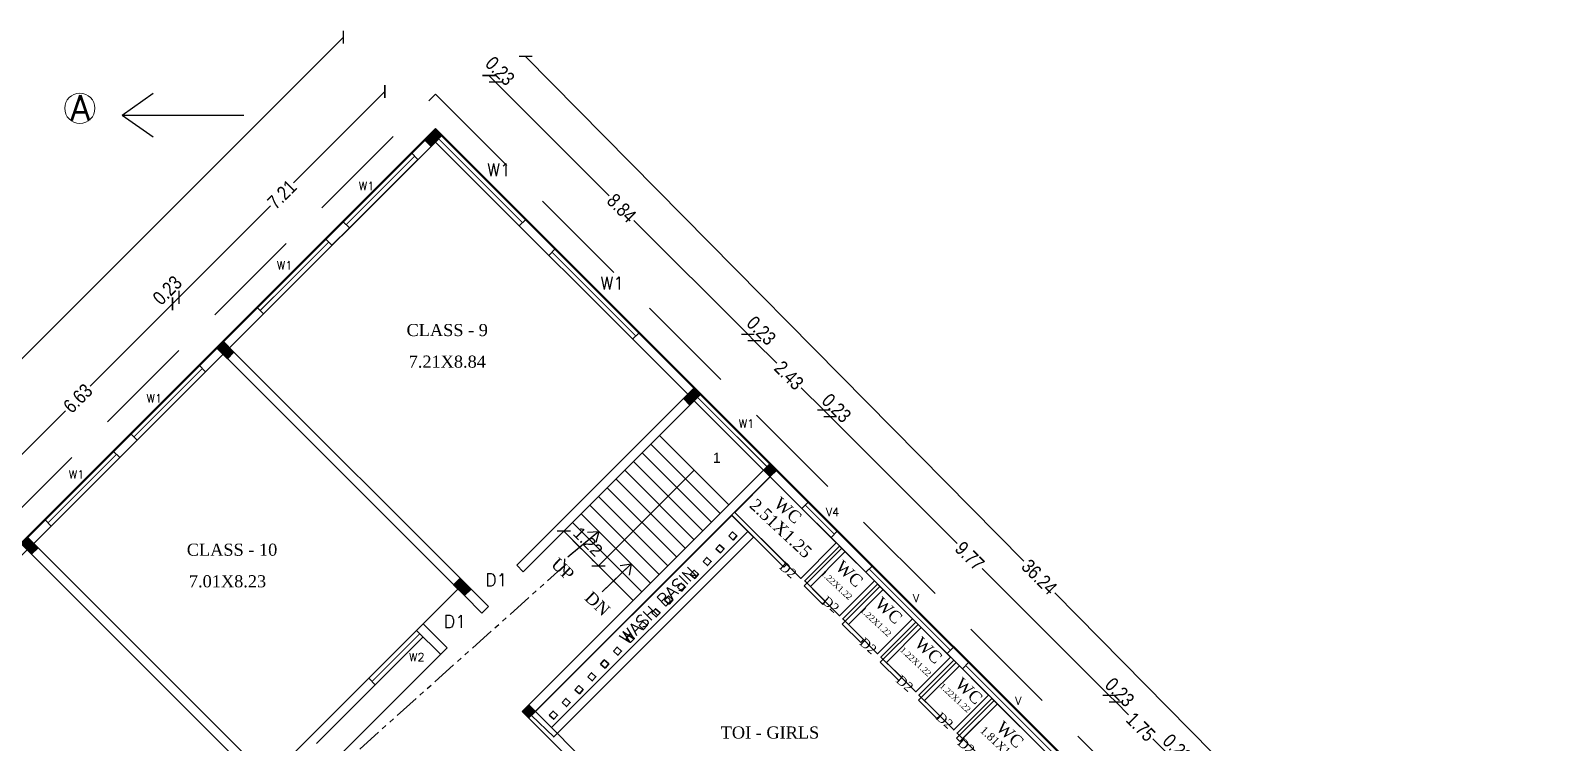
# Model space of a CAD drawing. Header units: metres. Extents: x 43 to 977, y 102 to 459.
# Drawn here: x 560.44 to 598.31, y 249.47 to 267.11 of the extents above; entities that cross this region are included whole.
import ezdxf

# ---------------------------------------------------------------- set-up
doc = ezdxf.new("R2010")
doc.units = ezdxf.units.M
doc.header["$MEASUREMENT"] = 0
doc.header["$PDMODE"] = 3
for name, pattern in [('DASHDOT', [1, 0.5, -0.25, 0, -0.25]), ('HIDDEN', [0.375, 0.25, -0.125]), ('PHANTOM2', [1.25, 0.625, -0.125, 0.125, -0.125, 0.125, -0.125])]:
    doc.linetypes.add(name, pattern=pattern)
doc.layers.get('0').update_dxf_attribs({"lineweight": 0})
doc.layers.get('Defpoints').update_dxf_attribs({"lineweight": 0})
doc.layers.add('BLK_1_FLR_1_BLT_UP_AREA_EXISTING', color=10, linetype='Continuous')
for name, color, linetype, lineweight in [('BLK_1_FLR_1_EXIT_WIDTH_STAIR', 4, 'Continuous', 35), ('BLK_1_FLR_1_WASH', 4, 'Continuous', 35), ('BLK_1_FLR_1_WATER_CLOSET', 4, 'Continuous', 35), ('Column', 1, 'Continuous', 0), ('DIST_EXIT', 7, 'Continuous', 35), ('fence', 15, 'Continuous', 0), ('hatch', 7, 'Continuous', 0), ('ILAND', 7, 'Continuous', 0), ('Layer3', 5, 'Continuous', 0), ('Staircase', 140, 'Continuous', 0), ('TE', 9, 'Continuous', 0), ('TEXT', 130, 'Continuous', 0), ('WALL', 7, 'Continuous', 0), ('WIN', 13, 'Continuous', 0)]:
    doc.layers.add(name, color=color, linetype=linetype, lineweight=lineweight)
doc.styles.add('ARIAL', font='arial.ttf')
doc.styles.get("Standard").update_dxf_attribs({"font": 'romans.shx'})
doc.styles.add('style2', font='romantic.ttf')
doc.styles.add('style4', font='swissek.ttf')
doc.styles.add('visa', font='swissc.ttf')
doc.dimstyles.new('Copy of o3 400', dxfattribs={"dimscale": 0.23, "dimtxt": 0.9, "dimasz": 1, "dimexe": 5, "dimexo": 9, "dimgap": 0.23, "dimtad": 0, "dimlfac": 4, "dimzin": 3, "dimdsep": 46, "dimtxsty": 'visa', "dimblk": 'ARCHTICK', "dimcen": 0.09, "dimse1": 1, "dimse2": 1, "dimclrd": 7, "dimclre": 256, "dimclrt": 7, "dimadec": 0, "dimazin": 0, "dimtfac": 0.23, "dimtofl": 0, "dimtmove": 2, "dimatfit": 1, "dimldrblk": 'ARCHTICK', "dimfxl": 0, "dimtolj": 1, "dimtzin": 0, "dimarcsym": 0})
doc.dimstyles.new('o3', dxfattribs={"dimscale": 0.23, "dimtxt": 0.9, "dimasz": 1, "dimexe": 5, "dimexo": 9, "dimgap": 0.23, "dimtad": 0, "dimzin": 3, "dimdsep": 46, "dimtxsty": 'visa', "dimblk": 'ARCHTICK', "dimcen": 0.09, "dimse1": 1, "dimse2": 1, "dimclrd": 7, "dimclre": 256, "dimclrt": 7, "dimadec": 0, "dimazin": 0, "dimtfac": 0.23, "dimtofl": 0, "dimtmove": 2, "dimatfit": 1, "dimldrblk": 'ARCHTICK', "dimfxl": 0, "dimtolj": 1, "dimtzin": 0, "dimarcsym": 0})
doc.dimstyles.new('OPEN SPACE', dxfattribs={"dimtxt": 0.3, "dimasz": 0.23, "dimexe": 0.1875, "dimexo": 0.0625, "dimgap": 0.09, "dimtad": 3, "dimzin": 0, "dimdsep": 46, "dimtxsty": 'ARIAL', "dimblk": 'OBLIQUE', "dimcen": 0.09, "dimse1": 1, "dimse2": 1, "dimclrd": 6, "dimclre": 6, "dimclrt": 7, "dimadec": 0, "dimazin": 0, "dimtfac": 0.5, "dimtix": 1, "dimtmove": 0, "dimatfit": 3, "dimfxl": 0, "dimtolj": 1, "dimtzin": 0, "dimarcsym": 0})
pattern_1 = [(45, (-4799.4183862, 1823.933507), (-0.0022447263868, 0.0022447263868), [])]

# ---------------------------------------------------------------- blocks, each defined once
blk = doc.blocks.new('_ArchTick')
at = {"color": 0, "const_width": 0.15}
blk.add_lwpolyline([(-0.5, -0.5), (0.5, 0.5)], dxfattribs=at)
blk = doc.blocks.new('*D212')
at = {"layer": 'Defpoints', "color": 0, "lineweight": 30}
for p in [(571.957, 265.839), (570.194, 264.399), (570.355, 264.237)]:
    blk.add_point(p, dxfattribs=at)
at = {"layer": 'WALL', "color": 7, "lineweight": -2}
blk.add_line((571.796, 266.001), (571.957, 265.839), dxfattribs=at)
at = {"layer": 'WALL', "color": 7, "lineweight": -2, "xscale": 0.23, "yscale": 0.23, "zscale": 0.23}
for p, rotation in [((571.796, 266.001), 134.9999999999698), ((571.957, 265.839), 314.9999999999698)]:
    blk.add_blockref('_ArchTick', p, dxfattribs=dict(at, rotation=rotation))
at = {"layer": 'WALL', "color": 7, "insert": (572.07, 266.114), "char_height": 0.345, "attachment_point": 5, "rotation": 315, "style": 'visa'}
blk.add_mtext('\\A1;0.23', dxfattribs=at)
blk = doc.blocks.new('*D213')
at = {"layer": 'Defpoints', "color": 0, "lineweight": 30}
for p in [(570.355, 264.237), (578.207, 259.59), (576.574, 257.958)]:
    blk.add_point(p, dxfattribs=at)
at = {"layer": 'WALL', "color": 7, "lineweight": -2}
for p, q in [((571.957, 265.839), (574.776, 263.02)), ((578.207, 259.59), (575.388, 262.409))]:
    blk.add_line(p, q, dxfattribs=at)
at = {"layer": 'WALL', "color": 7, "lineweight": -2, "xscale": 0.23, "yscale": 0.23, "zscale": 0.23}
for p, rotation in [((571.957, 265.839), 135.0000000061167), ((578.207, 259.59), 315.0000000061167)]:
    blk.add_blockref('_ArchTick', p, dxfattribs=dict(at, rotation=rotation))
at = {"layer": 'WALL', "color": 7, "insert": (575.082, 262.715), "char_height": 0.345, "attachment_point": 5, "rotation": 315, "style": 'visa'}
blk.add_mtext('\\A1;8.84', dxfattribs=at)
blk = doc.blocks.new('*D214')
at = {"layer": 'Defpoints', "color": 0, "lineweight": 30}
for p in [(578.368, 259.428), (576.574, 257.958), (576.736, 257.796)]:
    blk.add_point(p, dxfattribs=at)
at = {"layer": 'WALL', "color": 7, "lineweight": -2}
blk.add_line((578.207, 259.59), (578.368, 259.428), dxfattribs=at)
at = {"layer": 'WALL', "color": 7, "lineweight": -2, "xscale": 0.23, "yscale": 0.23, "zscale": 0.23}
for p, rotation in [((578.207, 259.59), 135.0000000061167), ((578.368, 259.428), 315.0000000061167)]:
    blk.add_blockref('_ArchTick', p, dxfattribs=dict(at, rotation=rotation))
at = {"layer": 'WALL', "color": 7, "insert": (578.542, 259.679), "char_height": 0.345, "attachment_point": 5, "rotation": 315, "style": 'visa'}
blk.add_mtext('\\A1;0.23', dxfattribs=at)
blk = doc.blocks.new('*D215')
at = {"layer": 'Defpoints', "color": 0, "lineweight": 30}
for p in [(576.736, 257.796), (580.088, 257.709), (577.851, 255.472)]:
    blk.add_point(p, dxfattribs=at)
at = {"layer": 'WALL', "color": 7, "lineweight": -2}
for p, q in [((578.368, 259.428), (578.923, 258.874)), ((580.088, 257.709), (579.533, 258.264))]:
    blk.add_line(p, q, dxfattribs=at)
at = {"layer": 'WALL', "color": 7, "lineweight": -2, "xscale": 0.23, "yscale": 0.23, "zscale": 0.23}
for p, rotation in [((578.368, 259.428), 135.0000000061167), ((580.088, 257.709), 315.0000000061167)]:
    blk.add_blockref('_ArchTick', p, dxfattribs=dict(at, rotation=rotation))
at = {"layer": 'WALL', "color": 7, "insert": (579.228, 258.569), "char_height": 0.345, "attachment_point": 5, "rotation": 315, "style": 'visa'}
blk.add_mtext('\\A1;2.43', dxfattribs=at)
blk = doc.blocks.new('*D216')
at = {"layer": 'Defpoints', "color": 0, "lineweight": 30}
for p in [(580.249, 257.548), (577.851, 255.472), (577.964, 255.262)]:
    blk.add_point(p, dxfattribs=at)
at = {"layer": 'WALL', "color": 7, "lineweight": -2}
blk.add_line((580.088, 257.709), (580.249, 257.548), dxfattribs=at)
at = {"layer": 'WALL', "color": 7, "lineweight": -2, "xscale": 0.23, "yscale": 0.23, "zscale": 0.23}
for p, rotation in [((580.088, 257.709), 135.0000000061167), ((580.249, 257.548), 315.0000000061167)]:
    blk.add_blockref('_ArchTick', p, dxfattribs=dict(at, rotation=rotation))
at = {"layer": 'WALL', "color": 7, "insert": (580.404, 257.76), "char_height": 0.345, "attachment_point": 5, "rotation": 315, "style": 'visa'}
blk.add_mtext('\\A1;0.23', dxfattribs=at)
blk = doc.blocks.new('*D217')
at = {"layer": 'Defpoints', "color": 0, "lineweight": 30}
for p in [(577.964, 255.262), (587.158, 250.639), (584.495, 247.976)]:
    blk.add_point(p, dxfattribs=at)
at = {"layer": 'WALL', "color": 7, "lineweight": -2}
for p, q in [((580.249, 257.548), (583.397, 254.4)), ((587.158, 250.639), (584.01, 253.787))]:
    blk.add_line(p, q, dxfattribs=at)
at = {"layer": 'WALL', "color": 7, "lineweight": -2, "xscale": 0.23, "yscale": 0.23, "zscale": 0.23}
for p, rotation in [((580.249, 257.548), 135.0000000061167), ((587.158, 250.639), 315.0000000061167)]:
    blk.add_blockref('_ArchTick', p, dxfattribs=dict(at, rotation=rotation))
at = {"layer": 'WALL', "color": 7, "insert": (583.704, 254.093), "char_height": 0.345, "attachment_point": 5, "rotation": 315, "style": 'visa'}
blk.add_mtext('\\A1;9.77', dxfattribs=at)
blk = doc.blocks.new('*D218')
at = {"layer": 'Defpoints', "color": 0, "lineweight": 30}
for p in [(587.32, 250.477), (584.495, 247.976), (584.686, 247.843)]:
    blk.add_point(p, dxfattribs=at)
at = {"layer": 'WALL', "color": 7, "lineweight": -2}
blk.add_line((587.158, 250.639), (587.32, 250.477), dxfattribs=at)
at = {"layer": 'WALL', "color": 7, "lineweight": -2, "xscale": 0.23, "yscale": 0.23, "zscale": 0.23}
for p, rotation in [((587.158, 250.639), 135.0000000061167), ((587.32, 250.477), 315.0000000061167)]:
    blk.add_blockref('_ArchTick', p, dxfattribs=dict(at, rotation=rotation))
at = {"layer": 'WALL', "color": 7, "insert": (587.419, 250.719), "char_height": 0.345, "attachment_point": 5, "rotation": 315, "style": 'visa'}
blk.add_mtext('\\A1;0.23', dxfattribs=at)
blk = doc.blocks.new('*D219')
at = {"layer": 'Defpoints', "color": 0, "lineweight": 30}
for p in [(588.558, 249.239), (584.686, 247.843), (585.775, 246.456)]:
    blk.add_point(p, dxfattribs=at)
at = {"layer": 'WALL', "color": 7, "lineweight": -2}
for p, q in [((587.32, 250.477), (587.639, 250.158)), ((588.558, 249.239), (588.238, 249.559))]:
    blk.add_line(p, q, dxfattribs=at)
at = {"layer": 'WALL', "color": 7, "lineweight": -2, "xscale": 0.23, "yscale": 0.23, "zscale": 0.23}
for p, rotation in [((587.32, 250.477), 135.0000000061167), ((588.558, 249.239), 315.0000000061167)]:
    blk.add_blockref('_ArchTick', p, dxfattribs=dict(at, rotation=rotation))
at = {"layer": 'WALL', "color": 7, "insert": (587.939, 249.858), "char_height": 0.345, "attachment_point": 5, "rotation": 315, "style": 'visa'}
blk.add_mtext('\\A1;1.75', dxfattribs=at)
blk = doc.blocks.new('*D220')
at = {"layer": 'Defpoints', "color": 0, "lineweight": 30}
for p in [(588.719, 249.077), (585.775, 246.456), (585.953, 246.311)]:
    blk.add_point(p, dxfattribs=at)
at = {"layer": 'WALL', "color": 7, "lineweight": -2}
blk.add_line((588.558, 249.239), (588.719, 249.077), dxfattribs=at)
at = {"layer": 'WALL', "color": 7, "lineweight": -2, "xscale": 0.23, "yscale": 0.23, "zscale": 0.23}
for p, rotation in [((588.558, 249.239), 135.0000000061167), ((588.719, 249.077), 315.0000000061167)]:
    blk.add_blockref('_ArchTick', p, dxfattribs=dict(at, rotation=rotation))
at = {"layer": 'WALL', "color": 7, "insert": (588.847, 249.325), "char_height": 0.345, "attachment_point": 5, "rotation": 315, "style": 'visa'}
blk.add_mtext('\\A1;0.23', dxfattribs=at)
blk = doc.blocks.new('*D223')
at = {"layer": 'Defpoints', "color": 0, "lineweight": 30}
for p in [(569.811, 263.623), (598.148, 240.67), (595.255, 237.818)]:
    blk.add_point(p, dxfattribs=at)
at = {"layer": 'WALL', "color": 7, "lineweight": -2}
for p, q in [((572.704, 266.476), (585.041, 253.963)), ((598.148, 240.67), (585.81, 253.183))]:
    blk.add_line(p, q, dxfattribs=at)
at = {"layer": 'WALL', "color": 7, "lineweight": -2, "xscale": 0.23, "yscale": 0.23, "zscale": 0.23}
for p, rotation in [((572.704, 266.476), 134.5962407876201), ((598.148, 240.67), 314.5962407876201)]:
    blk.add_blockref('_ArchTick', p, dxfattribs=dict(at, rotation=rotation))
at = {"layer": 'WALL', "color": 7, "insert": (585.426, 253.573), "char_height": 0.345, "attachment_point": 5, "rotation": 314.5962, "style": 'visa'}
blk.add_mtext('\\A1;36.24', dxfattribs=at)
blk = doc.blocks.new('*D224')
at = {"layer": 'Defpoints', "color": 0, "lineweight": 30}
for p in [(571.527, 263.292), (564.119, 260.505), (566.595, 258.029)]:
    blk.add_point(p, dxfattribs=at)
at = {"layer": 'WALL', "color": 7, "lineweight": -2}
for p, q in [((569.216, 265.603), (566.951, 263.338)), ((564.119, 260.505), (566.384, 262.771))]:
    blk.add_line(p, q, dxfattribs=at)
at = {"layer": 'WALL', "color": 7, "lineweight": -2, "xscale": 0.23, "yscale": 0.23, "zscale": 0.23}
for p, rotation in [((569.216, 265.603), 44.99999999388329), ((564.119, 260.505), 224.9999999938833)]:
    blk.add_blockref('_ArchTick', p, dxfattribs=dict(at, rotation=rotation))
at = {"layer": 'WALL', "color": 7, "insert": (566.667, 263.054), "char_height": 0.345, "attachment_point": 5, "rotation": 45, "style": 'visa'}
blk.add_mtext('\\A1;7.21', dxfattribs=at)
blk = doc.blocks.new('*D225')
at = {"layer": 'Defpoints', "color": 0, "lineweight": 30}
for p in [(563.957, 260.344), (566.595, 258.029), (566.433, 257.868)]:
    blk.add_point(p, dxfattribs=at)
at = {"layer": 'WALL', "color": 7, "lineweight": -2}
blk.add_line((564.119, 260.505), (563.957, 260.344), dxfattribs=at)
at = {"layer": 'WALL', "color": 7, "lineweight": -2, "xscale": 0.23, "yscale": 0.23, "zscale": 0.23}
for p, rotation in [((564.119, 260.505), 44.99999999388329), ((563.957, 260.344), 224.9999999938833)]:
    blk.add_blockref('_ArchTick', p, dxfattribs=dict(at, rotation=rotation))
at = {"layer": 'WALL', "color": 7, "insert": (563.829, 260.677), "char_height": 0.345, "attachment_point": 5, "rotation": 45, "style": 'visa'}
blk.add_mtext('\\A1;0.23', dxfattribs=at)
blk = doc.blocks.new('*D226')
at = {"layer": 'Defpoints', "color": 0, "lineweight": 30}
for p in [(566.433, 257.868), (559.27, 255.657), (561.746, 253.181)]:
    blk.add_point(p, dxfattribs=at)
at = {"layer": 'WALL', "color": 7, "lineweight": -2}
for p, q in [((563.957, 260.344), (561.918, 258.305)), ((559.27, 255.657), (561.309, 257.695))]:
    blk.add_line(p, q, dxfattribs=at)
at = {"layer": 'WALL', "color": 7, "lineweight": -2, "xscale": 0.23, "yscale": 0.23, "zscale": 0.23}
for p, rotation in [((563.957, 260.344), 44.99999999388329), ((559.27, 255.657), 224.9999999938833)]:
    blk.add_blockref('_ArchTick', p, dxfattribs=dict(at, rotation=rotation))
at = {"layer": 'WALL', "color": 7, "insert": (561.613, 258), "char_height": 0.345, "attachment_point": 5, "rotation": 45, "style": 'visa'}
blk.add_mtext('\\A1;6.63', dxfattribs=at)
blk = doc.blocks.new('*D227')
at = {"layer": 'Defpoints', "color": 0, "lineweight": 30}
for p in [(559.108, 255.495), (561.746, 253.181), (561.661, 252.943)]:
    blk.add_point(p, dxfattribs=at)
at = {"layer": 'WALL', "color": 7, "lineweight": -2}
blk.add_line((559.27, 255.657), (559.108, 255.495), dxfattribs=at)
at = {"layer": 'WALL', "color": 7, "lineweight": -2, "xscale": 0.23, "yscale": 0.23, "zscale": 0.23}
for p, rotation in [((559.108, 255.495), 224.9999999938833), ((559.27, 255.657), 44.99999999388329)]:
    blk.add_blockref('_ArchTick', p, dxfattribs=dict(at, rotation=rotation))
at = {"layer": 'WALL', "color": 7, "insert": (558.947, 255.845), "char_height": 0.345, "attachment_point": 5, "rotation": 45, "style": 'visa'}
blk.add_mtext('\\A1;0.23', dxfattribs=at)
blk = doc.blocks.new('*D228')
at = {"layer": 'Defpoints', "color": 0, "lineweight": 30}
for p in [(561.661, 252.943), (554.152, 250.539), (556.78, 247.91)]:
    blk.add_point(p, dxfattribs=at)
at = {"layer": 'WALL', "color": 7, "lineweight": -2}
for p, q in [((559.108, 255.495), (556.914, 253.3)), ((554.152, 250.539), (556.347, 252.733))]:
    blk.add_line(p, q, dxfattribs=at)
at = {"layer": 'WALL', "color": 7, "lineweight": -2, "xscale": 0.23, "yscale": 0.23, "zscale": 0.23}
for p, rotation in [((559.108, 255.495), 44.99999999388329), ((554.152, 250.539), 224.9999999938833)]:
    blk.add_blockref('_ArchTick', p, dxfattribs=dict(at, rotation=rotation))
at = {"layer": 'WALL', "color": 7, "insert": (556.63, 253.017), "char_height": 0.345, "attachment_point": 5, "rotation": 45, "style": 'visa'}
blk.add_mtext('\\A1;7.01', dxfattribs=at)
blk = doc.blocks.new('*D234')
at = {"layer": 'Defpoints', "color": 0, "lineweight": 30}
for p in [(571.879, 263.263), (542.567, 241.328), (546.256, 237.64)]:
    blk.add_point(p, dxfattribs=at)
at = {"layer": 'WALL', "color": 7, "lineweight": -2}
for p, q in [((568.19, 266.952), (555.766, 254.528)), ((542.567, 241.328), (554.991, 253.753))]:
    blk.add_line(p, q, dxfattribs=at)
at = {"layer": 'WALL', "color": 7, "lineweight": -2, "xscale": 0.23, "yscale": 0.23, "zscale": 0.23}
for p, rotation in [((568.19, 266.952), 45.00068308527042), ((542.567, 241.328), 225.0006830852704)]:
    blk.add_blockref('_ArchTick', p, dxfattribs=dict(at, rotation=rotation))
at = {"layer": 'WALL', "color": 7, "insert": (555.379, 254.14), "char_height": 0.345, "attachment_point": 5, "rotation": 45.0007, "style": 'visa'}
blk.add_mtext('\\A1;36.24', dxfattribs=at)
blk = doc.blocks.new('_Oblique')
at = {"color": 0, "linetype": 'ByBlock', "lineweight": -2}
blk.add_line((-0.5, -0.5), (0.5, 0.5), dxfattribs=at)
blk = doc.blocks.new('*D720')
at = {"layer": 'Defpoints', "color": 0, "lineweight": 80}
for p in [(573.667, 253.858), (573.667, 253.858), (562.078, 243.47)]:
    blk.add_point(p, dxfattribs=at)
at = {"layer": 'DIST_EXIT', "color": 7, "linetype": 'PHANTOM2', "lineweight": -2}
blk.add_line((562.078, 243.47), (573.667, 253.858), dxfattribs=at)
at = {"layer": 'DIST_EXIT', "color": 7, "lineweight": -2, "xscale": 0.23, "yscale": 0.23, "zscale": 0.23}
for p, rotation in [((573.667, 253.858), 41.87082986993703), ((562.078, 243.47), 221.8708298699371)]:
    blk.add_blockref('_Oblique', p, dxfattribs=dict(at, rotation=rotation))
at = {"layer": 'DIST_EXIT', "color": 7, "lineweight": 35, "insert": (567.71, 248.845), "char_height": 0.3, "attachment_point": 5, "rotation": 41.8708, "style": 'ARIAL'}
blk.add_mtext('\\A1;15.56', dxfattribs=at)
blk = doc.blocks.new('*D905')
at = {"layer": 'BLK_1_FLR_1_EXIT_WIDTH_STAIR', "color": 1, "linetype": 'PHANTOM2', "lineweight": -2}
blk.add_line((573.649, 254.709), (574.508, 253.849), dxfattribs=at)
at = {"layer": 'Defpoints', "color": 0, "lineweight": 30}
for p in [(573.985, 255.046), (574.845, 254.186), (574.508, 253.849)]:
    blk.add_point(p, dxfattribs=at)
at = {"layer": 'BLK_1_FLR_1_EXIT_WIDTH_STAIR', "color": 1, "lineweight": -2, "xscale": 0.23, "yscale": 0.23, "zscale": 0.23}
for p, rotation in [((573.649, 254.709), 135.0000000004698), ((574.508, 253.849), 315.0000000004699)]:
    blk.add_blockref('_Oblique', p, dxfattribs=dict(at, rotation=rotation))
at = {"layer": 'BLK_1_FLR_1_EXIT_WIDTH_STAIR', "color": 1, "lineweight": 35, "insert": (574.249, 254.449), "char_height": 0.3, "attachment_point": 5, "rotation": 315, "style": 'ARIAL'}
blk.add_mtext('\\A1;1.22', dxfattribs=at)

msp = doc.modelspace()

# ---------------------------------------------------------------- hatches: boundary and pattern name
at = {"layer": 'hatch'}
h = msp.add_hatch(dxfattribs=at)
h.set_pattern_fill('ANSI31', color=256, scale=0.025396, angle=90, style=0)
h.set_pattern_definition([(135, (-999.9769362, -5106.2035798), (-0.0022447263868, -0.0022447263868), [])])
h.paths.add_polyline_path([(570.36036, 264.2424), (570.62973, 264.51177), (570.46811, 264.67339), (570.19874, 264.40402)])
h = msp.add_hatch(dxfattribs=at)
h.set_pattern_fill('ANSI31', color=256, scale=0.025396, style=0)
h.set_pattern_definition([(45, (-4805.2905904, 1829.8057113), (-0.0022447263868, 0.0022447263868), [])])
h.paths.add_polyline_path([(565.20926, 259.41454), (565.04764, 259.25292), (565.31701, 258.98356), (565.47863, 259.14518)])
h = msp.add_hatch(dxfattribs=at)
h.set_pattern_fill('ANSI31', color=256, scale=0.025396, angle=90, style=0)
h.set_pattern_definition([(135, (5947.3809704, 1828.6556903), (0.0022447263868, 0.0022447263868), [])])
h.paths.add_polyline_path([(576.61175, 257.99515), (576.77337, 257.83353), (577.04274, 258.1029), (576.88112, 258.26452)])
h = msp.add_hatch(dxfattribs=at)
h.set_pattern_fill('ANSI31', color=256, scale=0.025396, angle=90, style=0)
h.set_pattern_definition([(135, (5947.3809704, 1828.6556903), (0.0022447263868, 0.0022447263868), [])])
h.paths.add_polyline_path([(576.61175, 257.99515), (576.77337, 257.83353), (577.04274, 258.1029), (576.88112, 258.26452)])
h = msp.add_hatch(dxfattribs=at)
h.set_pattern_fill('ANSI31', color=256, scale=0.025396, angle=90, style=0)
h.set_pattern_definition([(135, (5949.2617855, 1826.7748752), (0.0022447263868, 0.0022447263868), [])])
h.paths.add_polyline_path([(578.60031, 256.22209), (578.76193, 256.06047), (578.92355, 256.22209), (578.76193, 256.38371)])
h = msp.add_hatch(dxfattribs=at)
h.set_pattern_fill('ANSI31', color=256, scale=0.025396, style=0)
h.set_pattern_definition([(45, (-4810.1391994, 1824.9571023), (-0.0022447263868, 0.0022447263868), [])])
h.paths.add_polyline_path([(560.36065, 254.56593), (560.19903, 254.40431), (560.4684, 254.13495), (560.63002, 254.29657)])
h = msp.add_hatch(dxfattribs=at)
h.set_pattern_fill('ANSI31', color=256, scale=0.025396, style=0)
h.set_pattern_definition(pattern_1)
h.paths.add_polyline_path([(571.08147, 253.54234), (570.91985, 253.38072), (571.18921, 253.11135), (571.35083, 253.27297)])
h = msp.add_hatch(dxfattribs=at)
h.set_pattern_fill('ANSI31', color=256, scale=0.025396, style=0)
h.set_pattern_definition(pattern_1)
h.paths.add_polyline_path([(571.08147, 253.54234), (570.91985, 253.38072), (571.18921, 253.11135), (571.35083, 253.27297)])
h = msp.add_hatch(dxfattribs=at)
h.set_pattern_fill('ANSI31', color=256, scale=0.025396, angle=90, style=0)
h.set_pattern_definition([(135, (5943.3895813, 1820.902671), (0.0022447263868, 0.0022447263868), [])])
h.paths.add_polyline_path([(572.9436, 250.24214), (572.78198, 250.40376), (572.62036, 250.24214), (572.78198, 250.08051)])
h = msp.add_hatch(dxfattribs=at)
h.set_pattern_fill('ANSI31', color=256, scale=0.025396, angle=90, style=0)
h.set_pattern_definition([(135, (5943.3895813, 1820.902671), (0.0022447263868, 0.0022447263868), [])])
h.paths.add_polyline_path([(572.9436, 250.24214), (572.78198, 250.40376), (572.62036, 250.24214), (572.78198, 250.08051)])

# ---------------------------------------------------------------- linework, layer by layer
at = {"layer": 'BLK_1_FLR_1_BLT_UP_AREA_EXISTING', "color": 26, "lineweight": 50}
msp.add_lwpolyline([(544.84303, 239.04831), (570.46811, 264.67339), (596.09318, 239.04831), (583.94261, 226.89774)], dxfattribs=at)
at = {"layer": 'BLK_1_FLR_1_WASH', "color": 55, "lineweight": 35, "ltscale": 20}
msp.add_line((573.40091, 249.61247), (578.34971, 254.56126), dxfattribs=at)
msp.add_lwpolyline([(578.34971, 254.56126), (577.81097, 255.09999), (572.85311, 250.14213), (573.40011, 249.61167)], close=True, dxfattribs=at)
at = {"layer": 'BLK_1_FLR_1_WASH', "color": 60, "lineweight": 35}
for points in [[(577.73433, 254.58951), (577.827, 254.69176), (577.93705, 254.59203), (577.84437, 254.48977)], [(577.41694, 254.27212), (577.50962, 254.37438), (577.61966, 254.27465), (577.52699, 254.17239)], [(576.78217, 253.63735), (576.87485, 253.73961), (576.9849, 253.63988), (576.89222, 253.53762)], [(577.09956, 253.95474), (577.19223, 254.057), (577.30228, 253.95726), (577.20961, 253.855)], [(576.46479, 253.31997), (576.55746, 253.42223), (576.66751, 253.32249), (576.57484, 253.22024)], [(576.14741, 253.00258), (576.24008, 253.10484), (576.35013, 253.00511), (576.25745, 252.90285)], [(575.83002, 252.6852), (575.9227, 252.78746), (576.03274, 252.68773), (575.94007, 252.58547)], [(575.51264, 252.36782), (575.60531, 252.47007), (575.71536, 252.37034), (575.62268, 252.26808)], [(574.87787, 251.73305), (574.97054, 251.83531), (575.08059, 251.73557), (574.98792, 251.63331)], [(575.19525, 252.05043), (575.28793, 252.15269), (575.39797, 252.05296), (575.3053, 251.9507)], [(574.56048, 251.41566), (574.65316, 251.51792), (574.76321, 251.41819), (574.67053, 251.31593)], [(574.2431, 251.09828), (574.33577, 251.20054), (574.44582, 251.1008), (574.35315, 250.99854)], [(573.92571, 250.78089), (574.01839, 250.88315), (574.12844, 250.78342), (574.03576, 250.68116)], [(573.60833, 250.46351), (573.701, 250.56577), (573.81105, 250.46603), (573.71838, 250.36378)], [(573.29095, 250.14612), (573.38362, 250.24838), (573.49367, 250.14865), (573.40099, 250.04639)]]:
    msp.add_lwpolyline(points, close=True, dxfattribs=at)
at = {"layer": 'BLK_1_FLR_1_WATER_CLOSET', "color": 2, "lineweight": 35, "ltscale": 20}
for points in [[(578.76419, 256.05321), (577.8828, 255.17182), (579.51784, 253.53679), (580.39923, 254.41818)], [(580.48004, 254.33737), (579.61806, 253.47539), (579.99518, 253.09828), (580.48004, 252.61342), (581.34201, 253.47539)], [(581.42282, 253.39458), (580.56085, 252.53261), (580.93796, 252.15549), (581.42282, 251.67063), (582.2848, 252.53261)], [(583.22758, 251.58982), (582.36561, 252.4518), (581.50363, 251.58982), (581.88075, 251.21271), (582.36561, 250.72785)], [(584.17037, 250.64704), (583.30839, 251.50901), (582.44642, 250.64704), (582.82353, 250.26992), (583.30839, 249.78506)], [(584.25118, 250.56623), (583.3892, 249.70425), (583.869, 249.22445), (583.87247, 249.22099), (584.80627, 248.28718), (585.66825, 249.14916)]]:
    msp.add_lwpolyline(points, close=True, dxfattribs=at)
at = {"layer": 'Column'}
for points in [[(570.46811, 264.67339), (570.19874, 264.40402), (570.36036, 264.2424), (570.62973, 264.51177), (570.46811, 264.67339)], [(565.47863, 259.14518), (565.20926, 259.41454), (565.04764, 259.25292), (565.31701, 258.98356), (565.47863, 259.14518)], [(576.61175, 257.99515), (576.88112, 258.26452), (577.04274, 258.1029), (576.77337, 257.83353), (576.61175, 257.99515)], [(576.61175, 257.99515), (576.88112, 258.26452), (577.04274, 258.1029), (576.77337, 257.83353), (576.61175, 257.99515)], [(578.60031, 256.22209), (578.76193, 256.38371), (578.92355, 256.22209), (578.76193, 256.06047), (578.60031, 256.22209)], [(560.63002, 254.29657), (560.36065, 254.56593), (560.19903, 254.40431), (560.4684, 254.13495), (560.63002, 254.29657)], [(571.35083, 253.27297), (571.08147, 253.54234), (570.91985, 253.38072), (571.18921, 253.11135), (571.35083, 253.27297)], [(571.35083, 253.27297), (571.08147, 253.54234), (570.91985, 253.38072), (571.18921, 253.11135), (571.35083, 253.27297)], [(572.62036, 250.24214), (572.78198, 250.40376), (572.9436, 250.24214), (572.78198, 250.08051), (572.62036, 250.24214)], [(572.62036, 250.24214), (572.78198, 250.40376), (572.9436, 250.24214), (572.78198, 250.08051), (572.62036, 250.24214)]]:
    msp.add_lwpolyline(points, dxfattribs=at)
at = {"layer": 'fence', "linetype": 'HIDDEN', "ltscale": 10}
for p, q in [((543.78826, 238.85552), (570.47018, 265.53744)), ((570.47018, 265.53744), (596.95723, 239.05038))]:
    msp.add_line(p, q, dxfattribs=at)
at = {"layer": 'ILAND', "color": 5, "ltscale": 45}
msp.add_line((583.37527, 249.57952), (583.45608, 249.49871), dxfattribs=at)
at = {"layer": 'Layer3', "linetype": 'DASHDOT', "lineweight": 30, "ltscale": 100}
for q in [(563.48, 265.56164), (565.72161, 265.01966), (563.48, 264.47768)]:
    msp.add_line((562.71041, 265.01966), q, dxfattribs=at)
at = {"layer": 'Staircase'}
for p, q in [((575.80365, 256.86381), (577.52284, 255.14462)), ((576.01914, 257.07931), (577.73834, 255.36011)), ((575.37266, 256.43282), (577.09186, 254.71363)), ((575.58816, 256.64832), (577.30735, 254.92912)), ((576.87874, 256.21971), (574.50831, 253.84928)), ((574.94167, 256.00184), (576.66087, 254.28264)), ((575.15717, 256.21733), (576.87636, 254.49814)), ((574.72618, 255.78634), (576.44538, 254.06715)), ((574.29519, 255.35536), (576.01439, 253.63616)), ((574.51069, 255.57085), (576.22988, 253.85166)), ((573.86421, 254.92437), (575.5834, 253.20517)), ((574.0797, 255.13986), (575.79889, 253.42067)), ((573.64871, 254.70888), (575.36791, 252.98968))]:
    msp.add_line(p, q, dxfattribs=at)
at = {"layer": 'WALL'}
for p, q in [((565.20926, 259.41454), (570.46811, 264.67339)), ((570.46768, 264.34972), (570.6293, 264.51134)), ((570.03515, 263.92134), (569.87353, 264.08296)), ((572.54333, 262.27407), (572.70495, 262.43569)), ((567.74601, 261.95543), (568.17699, 262.38642)), ((568.33861, 262.2248), (568.17699, 262.38642)), ((567.90763, 261.79381), (567.74601, 261.95543)), ((573.27584, 261.54157), (573.43746, 261.70319)), ((566.21014, 260.09632), (566.04852, 260.25794)), ((564.61665, 258.82193), (565.20926, 259.41454)), ((565.37088, 259.25292), (565.80187, 259.68391)), ((575.35149, 259.46592), (575.51311, 259.62754)), ((576.75469, 258.39095), (575.7311, 259.41454)), ((564.77827, 258.66031), (565.20926, 259.0913)), ((570.92421, 253.37635), (565.20926, 259.0913)), ((571.78182, 252.84198), (565.37088, 259.25292)), ((564.77827, 258.66031), (564.61665, 258.82193)), ((572.48218, 253.86558), (576.7195, 258.1029)), ((572.6438, 253.70396), (576.88112, 257.94128)), ((576.88112, 257.94128), (579.54938, 255.27302)), ((562.48913, 256.69441), (562.92012, 257.1254)), ((563.08174, 256.96378), (562.92012, 257.1254)), ((562.65075, 256.53279), (562.48913, 256.69441)), ((572.62036, 250.24214), (578.76193, 256.38371)), ((572.9436, 250.24214), (578.76193, 256.06047)), ((579.711, 255.43464), (579.11839, 256.02725)), ((579.54938, 255.27302), (579.711, 255.43464)), ((559.76805, 253.97333), (560.79164, 254.99692)), ((560.95326, 254.8353), (560.79164, 254.99692)), ((577.80871, 255.10724), (579.09985, 253.81611)), ((577.88054, 255.17908), (579.17168, 253.88794)), ((573.34613, 249.83961), (578.21124, 254.70472)), ((580.26993, 254.55247), (580.43155, 254.71409)), ((581.13191, 253.69049), (580.26993, 254.55247)), ((581.29353, 253.85211), (580.43155, 254.71409)), ((579.60413, 253.35066), (580.53793, 254.28447)), ((579.75677, 253.34168), (580.61874, 254.20366)), ((572.6438, 253.70396), (572.48218, 253.86558)), ((581.13191, 253.69049), (581.29353, 253.85211)), ((579.60413, 253.35066), (580.06205, 252.89274)), ((566.3406, 248.58598), (571.02759, 253.27297)), ((571.6202, 252.68036), (571.18921, 253.11135)), ((571.6202, 252.68036), (571.18921, 253.11135)), ((579.75677, 253.34168), (580.13388, 252.96457)), ((580.54691, 252.40788), (581.48072, 253.34168)), ((580.69955, 252.3989), (581.56153, 253.26087)), ((571.78182, 252.84198), (571.6202, 252.68036)), ((580.54691, 252.40788), (581.00484, 251.94995)), ((580.69955, 252.3989), (581.07667, 252.02178)), ((581.4897, 251.46509), (582.4235, 252.3989)), ((581.64234, 251.45611), (582.50431, 252.31809)), ((567.52582, 249.44796), (570.16562, 252.08776)), ((583.52254, 251.29986), (582.92993, 251.89246)), ((583.09155, 252.05408), (583.68416, 251.46148)), ((567.79519, 248.85535), (570.75823, 251.81839)), ((581.4897, 251.46509), (581.94762, 251.00717)), ((581.64234, 251.45611), (582.01945, 251.079)), ((582.43248, 250.52231), (583.36629, 251.45611)), ((582.43248, 250.52231), (583.36629, 251.45611)), ((583.52254, 251.29986), (583.68416, 251.46148)), ((581.94762, 251.00717), (582.01945, 251.079)), ((582.58512, 250.51333), (583.4471, 251.3753)), ((582.58512, 250.51333), (583.4471, 251.3753)), ((572.78198, 250.40376), (578.99044, 244.1953)), ((582.43248, 250.52231), (582.89041, 250.06438)), ((582.58512, 250.51333), (582.96224, 250.13621)), ((583.37527, 249.57952), (584.30907, 250.51333)), ((583.37527, 249.57952), (584.30907, 250.51333)), ((583.45608, 249.49871), (584.38988, 250.43252)), ((583.52791, 249.57054), (584.38988, 250.43252)), ((572.62036, 250.24214), (577.16548, 245.69702)), ((582.89041, 250.06438), (582.96224, 250.13621)), ((585.23976, 249.58264), (585.67075, 249.15165)), ((585.40138, 249.74426), (585.83237, 249.31327))]:
    msp.add_line(p, q, dxfattribs=at)
at = {"layer": 'WALL', "ltscale": 20}
for p, q in [((579.17168, 253.88794), (579.09985, 253.81611)), ((580.06205, 252.89274), (580.13388, 252.96457)), ((581.00484, 251.94995), (581.07667, 252.02178))]:
    msp.add_line(p, q, dxfattribs=at)
at = {"layer": 'WALL', "color": 7}
for points in [[(567.90763, 261.79381), (568.33861, 262.2248)], [(562.65075, 256.53279), (563.08174, 256.96378)], [(566.93321, 247.99337), (560.52227, 254.40431), (560.95326, 254.8353)], [(566.93321, 247.99337), (560.52227, 254.40431), (560.95326, 254.8353)], [(559.92967, 253.81171), (560.36065, 254.24269), (566.77159, 247.83175)], [(570.004, 252.24938), (570.59661, 251.65677)], [(570.16562, 252.411), (570.75823, 251.81839)], [(568.81878, 251.06416), (568.9804, 250.90254)]]:
    msp.add_lwpolyline(points, dxfattribs=at)
at = {"layer": 'WALL', "color": 5}
msp.add_circle((561.66153, 265.18847), 0.37356, dxfattribs=at)
at = {"layer": 'WIN', "color": 7}
for p, q in [((570.46817, 264.35021), (565.80187, 259.68391)), ((570.46811, 264.67339), (575.7311, 259.41454)), ((570.46817, 264.35021), (576.71978, 258.10318)), ((568.17652, 262.38594), (569.87353, 264.08296)), ((570.03515, 263.92134), (568.33814, 262.22432)), ((566.04852, 260.25794), (567.74553, 261.95496)), ((562.91964, 257.12492), (564.61665, 258.82193)), ((564.77827, 258.66031), (563.08126, 256.9633)), ((579.11839, 256.02725), (576.75469, 258.39095)), ((562.65027, 256.53231), (560.52227, 254.40431)), ((560.79164, 254.99692), (562.48865, 256.69393)), ((579.54938, 255.27302), (580.26993, 254.55247)), ((580.43155, 254.71409), (579.711, 255.43464)), ((583.09155, 252.05408), (581.29353, 253.85211)), ((581.13191, 253.69049), (582.92993, 251.89246)), ((568.81878, 251.06416), (570.16562, 252.411)), ((570.16562, 252.08776), (568.9804, 250.90254)), ((583.30705, 251.83859), (583.14543, 251.67697)), ((585.40138, 249.74426), (583.68416, 251.46148)), ((583.52254, 251.29986), (585.23976, 249.58264))]:
    msp.add_line(p, q, dxfattribs=at)
at = {"layer": 'WIN', "const_width": 0.0254}
for points in [[(572.62414, 262.35488), (570.54849, 264.43053)], [(568.25733, 262.30513), (569.95434, 264.00215)], [(566.12933, 260.17713), (567.82634, 261.87415)], [(575.4323, 259.54673), (573.35665, 261.62238)], [(563.00045, 257.04411), (564.69746, 258.74112)], [(576.96435, 258.02452), (578.68355, 256.30532)], [(560.87245, 254.91611), (562.56946, 256.61312)], [(580.35074, 254.63328), (579.63019, 255.35383)], [(583.22624, 251.75778), (581.21272, 253.7713)], [(568.89959, 250.98335), (570.08481, 252.16857)], [(585.75156, 249.23246), (583.60335, 251.38067)]]:
    msp.add_lwpolyline(points, dxfattribs=at)

# ---------------------------------------------------------------- texts
at = {"lineweight": 80, "ltscale": 20, "insert": (577.34058, 256.65236), "char_height": 0.25, "attachment_point": 1, "style": 'style4'}
msp.add_mtext_dynamic_manual_height_columns('1', width=0.852409, gutter_width=50, heights=[0], dxfattribs=at)
at = {"layer": 'ILAND'}
msp.add_text('WASH BASIN', height=0.304754, rotation=45, dxfattribs=at).set_placement((575.2192, 251.89349))
at = {"layer": 'TEXT', "color": 4, "style": 'style2'}
for s, p in [('CLASS - 9', (569.75469, 259.54312)), ('7.21X8.84', (569.80657, 258.76053)), ('CLASS - 10', (564.31128, 254.09971)), ('7.01X8.23', (564.36317, 253.31713)), ('TOI - GIRLS', (577.5351, 249.56909))]:
    msp.add_text(s, height=0.3, dxfattribs=at).set_placement(p)
for s, height, rotation, p in [('2.51X1.25', 0.3, 316.979851, (578.22519, 255.32187)), ('WC', 0.3, 318.885789, (578.82827, 255.3514)), ('UP', 0.3, 316.593219, (573.31068, 253.86155)), ('D2', 0.23, 319.200057, (578.96751, 253.79783)), ('WC', 0.3, 316.979851, (580.35509, 253.79314)), ('1.22X1.22', 0.15, 316.979851, (580.00735, 253.64407)), ('DN', 0.3, 316.593219, (574.14351, 253.02872)), ('D2', 0.23, 319.200057, (580.02604, 252.94395)), ('WC', 0.3, 316.979851, (581.32899, 252.88042)), ('1.22X1.22', 0.15, 316.979851, (580.98125, 252.73135)), ('D2', 0.23, 319.200057, (580.95423, 251.91801)), ('WC', 0.3, 316.979851, (582.31483, 251.89606)), ('1.22X1.22', 0.15, 316.979851, (581.96709, 251.74699)), ('D2', 0.23, 319.200057, (581.85984, 250.98662)), ('WC', 0.3, 316.979851, (583.31616, 250.88863)), ('1.22X1.22', 0.15, 316.979851, (582.94505, 250.85142)), ('D2', 0.23, 319.200057, (582.84876, 250.06862)), ('WC', 0.3, 316.979851, (584.33383, 249.80708)), ('D2', 0.23, 319.200057, (583.38028, 249.43765)), ('1.81X1.22', 0.2, 316.979851, (583.94185, 249.74886))]:
    msp.add_text(s, height=height, rotation=rotation, dxfattribs=at).set_placement(p)
at = {"layer": 'WALL'}
for s, height, p in [('A', 0.62607, (561.42873, 264.88602)), ('W1', 0.313036, (571.74632, 263.50713)), ('W1', 0.203169, (568.57181, 263.1612)), ('W1', 0.203169, (566.54281, 261.19353)), ('W1', 0.313036, (574.55448, 260.69897)), ('W1', 0.203169, (563.31493, 257.90018)), ('W1', 0.203169, (577.9836, 257.27353)), ('W1', 0.203169, (561.38867, 256.01261)), ('V4', 0.203169, (580.14008, 255.08103)), ('D1', 0.313036, (571.70262, 253.34512)), ('V', 0.20317, (582.29586, 252.94658)), ('D1', 0.313036, (570.67616, 252.31538)), ('W2', 0.203169, (569.81528, 251.48344)), ('V', 0.20317, (584.82871, 250.40169))]:
    msp.add_text(s, height=height, dxfattribs=at).set_placement(p)

# ---------------------------------------------------------------- dimensions: what is measured, and where the dimension line sits
at = {"layer": 'BLK_1_FLR_1_EXIT_WIDTH_STAIR', "color": 1, "lineweight": 35}
dim = msp.add_aligned_dim(p1=(573.98549, 255.04565), p2=(574.84508, 254.18605), distance=-0.47627, dimstyle='OPEN SPACE', override={"dimpost": '\\X', "dimclrd": 1, "dimclrt": 1, "dimfxl": 0, "dimarcsym": 2}, dxfattribs=at)
dim.commit()
dim.dimension.update_dxf_attribs({"geometry": '*D905', "text_midpoint": (574.24865, 254.44922)})
at = {"layer": 'DIST_EXIT', "color": 7, "lineweight": 35}
dim = msp.add_aligned_dim(p1=(562.07754, 243.47008), p2=(573.66708, 253.85814), distance=0, dimstyle='OPEN SPACE', override={"dimpost": '\\X', "dimclrd": 7, "dimfxl": 0, "dimarcsym": 2}, dxfattribs=at)
dim.commit()
dim.dimension.update_dxf_attribs({"geometry": '*D720', "text_midpoint": (567.71, 248.84519)})
at = {"layer": 'WALL'}
for p1, p2, distance, picture, middle in [((571.87907, 263.26338), (546.2559, 237.63959), -5.21674, '*D234', (555.37865, 254.14024)), ((569.81056, 263.62347), (595.25505, 237.81781), 4.06278, '*D223', (585.4258, 253.57314))]:
    dim = msp.add_aligned_dim(p1=p1, p2=p2, distance=distance, dimstyle='o3', override={"dimtxt": 1.5, "dimpost": '\\X'}, dxfattribs=at)
    dim.commit()
    dim.dimension.update_dxf_attribs({"geometry": picture, "text_midpoint": middle})
for base, p1, p2, angle, picture, middle, dimtype in [((571.95737, 265.83941), (570.1935, 264.39878), (570.35512, 264.23716), 315, '*D212', (572.07013, 266.11392), 161), ((563.95691, 260.34365), (566.59466, 258.02915), (566.43304, 257.86753), 45, '*D225', (563.82856, 260.67724), 160), ((578.36831, 259.42847), (576.57434, 257.95774), (576.73596, 257.79612), 135, '*D214', (578.54171, 259.67911), 160), ((580.24912, 257.54766), (577.8506, 255.47237), (577.96387, 255.2624), 135, '*D216', (580.40417, 257.75971), 160), ((559.1083, 255.49504), (561.74605, 253.18054), (561.66062, 252.94273), 45, '*D227', (558.94677, 255.84486), 160), ((587.31956, 250.47722), (584.49523, 247.97614), (584.68573, 247.84339), 135, '*D218', (587.41874, 250.71851), 160), ((588.71947, 249.07731), (585.77453, 246.45562), (585.9528, 246.31064), 135, '*D220', (588.8472, 249.32541), 160)]:
    dim = msp.add_linear_dim(base=base, p1=p1, p2=p2, angle=angle, dimstyle='o3', override={"dimtxt": 1.5, "dimpost": '\\X'}, dxfattribs=at)
    dim.commit()
    dim.dimension.update_dxf_attribs({"geometry": picture, "text_midpoint": middle, "dimtype": dimtype})
for base, p1, p2, angle, picture, middle in [((578.20669, 259.59009), (570.35512, 264.23716), (576.57434, 257.95774), 135, '*D213', (575.08203, 262.71475)), ((564.11853, 260.50527), (571.52697, 263.29218), (566.59466, 258.02915), 45, '*D224', (566.66737, 263.05411)), ((559.26992, 255.65666), (566.43304, 257.86753), (561.74605, 253.18054), 45, '*D226', (561.61342, 258.00016)), ((580.0875, 257.70928), (576.73596, 257.79612), (577.8506, 255.47237), 135, '*D215', (579.22791, 258.56887)), ((587.15794, 250.63884), (577.96387, 255.2624), (584.49523, 247.97614), 135, '*D217', (583.70353, 254.09325)), ((554.15195, 250.53869), (561.66062, 252.94273), (556.78045, 247.91018), 45, '*D228', (556.63012, 253.01687)), ((588.55785, 249.23893), (584.68573, 247.84339), (585.77453, 246.45562), 135, '*D219', (587.9387, 249.85808))]:
    dim = msp.add_linear_dim(base=base, p1=p1, p2=p2, angle=angle, dimstyle='o3', override={"dimtxt": 1.5, "dimpost": '\\X'}, dxfattribs=at)
    dim.commit()
    dim.dimension.update_dxf_attribs({"geometry": picture, "text_midpoint": middle})

# ---------------------------------------------------------------- leaders
at = {"layer": 'TE', "color": 22, "ltscale": 20}
for points in [[(574.51614, 254.70342), (573.80728, 254.11096)], [(575.32076, 253.8988), (574.69549, 253.29613)]]:
    msp.add_leader(points, dimstyle='Copy of o3 400', override={"dimtxt": 1, "dimldrblk": 'Open90'}, dxfattribs=at)

doc.saveas('drawing.dxf')
